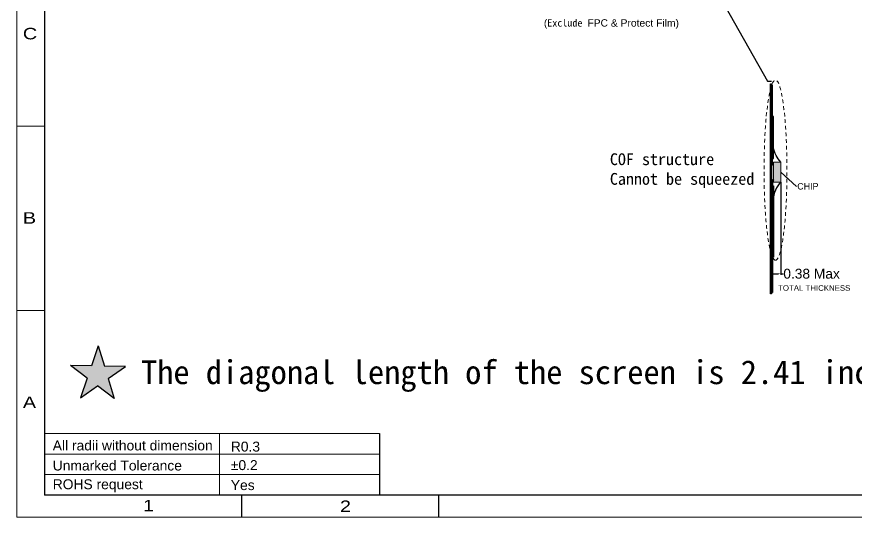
# Model space of a CAD drawing. Header units: millimetres. Extents: x 13 to 345, y 14 to 248.
# Drawn here: x 13.4 to 184.2, y 13.8 to 115.6 of the extents above; entities that cross this region are included whole.
import ezdxf
from ezdxf import colors
from ezdxf.entities.mleader import LeaderData, LeaderLine
from ezdxf.math import Vec2, Vec3

# ---------------------------------------------------------------- set-up
doc = ezdxf.new("R2010")
doc.units = ezdxf.units.MM
doc.linetypes.add('JIS_02_0.7', pattern=[1.35, 0.75, -0.6])
doc.layers.get('Defpoints').update_dxf_attribs({"lineweight": 13})
for name, color, linetype in [('01 Copper', 3, 'Continuous'), ('02 Polyimide', 160, 'Continuous'), ('03 Solder Resist', 6, 'Continuous'), ('05 Bump', 130, 'Continuous'), ('09 Dimension', 7, 'Continuous'), ('TEXT', 2, 'Continuous')]:
    doc.layers.add(name, color=color, linetype=linetype)
doc.layers.add('04 Chip', color=20, linetype='Continuous', lineweight=0)
doc.layers.add('FPC', color=30, linetype='Continuous', lineweight=18)
doc.styles.add('Arial', font='arial.ttf')
doc.styles.get("Standard").update_dxf_attribs({"font": 'arial.ttf'})
doc.styles.add('TEXTSTYLE_1', font='gdt_____.ttf', dxfattribs={"width": 0.8})
doc.dimstyles.get("Standard").update_dxf_attribs({"dimtxt": 0.18, "dimasz": 0.18, "dimexe": 0.18, "dimexo": 0.0625, "dimgap": 0.09, "dimtad": 0, "dimtih": 1, "dimtoh": 1, "dimdec": 4, "dimzin": 0, "dimdsep": 46, "dimtxsty": 'Standard', "dimcen": 0.09, "dimadec": 0, "dimazin": 0, "dimtfac": 1, "dimtdec": 4, "dimtofl": 0, "dimtmove": 0, "dimatfit": 3, "dimfxl": 1, "dimtolj": 1, "dimtzin": 0, "dimarcsym": 0})

# ---------------------------------------------------------------- blocks, each defined once
blk = doc.blocks.new('*D140')
at = {"layer": '09 Dimension', "color": 0, "lineweight": -2, "transparency": 16777216}
for p, q in [((168.91, 81.94), (168.91, 63.12)), ((166.75, 59.26), (166.75, 63.52)), ((167.25, 63.32), (168.41, 63.32)), ((168.91, 63.32), (169.42, 63.32))]:
    blk.add_line(p, q, dxfattribs=at)
at = {"layer": '09 Dimension', "color": 0, "transparency": 16777216}
for points in [[(167.25, 63.4), (167.25, 63.24), (166.75, 63.32)], [(168.41, 63.4), (168.41, 63.24), (168.91, 63.32)]]:
    blk.add_solid(points, dxfattribs=at)
at = {"layer": 'Defpoints', "color": 0, "transparency": 16777216}
for p in [(168.91, 81.97), (166.75, 63.32), (166.75, 59.23)]:
    blk.add_point(p, dxfattribs=at)
at = {"layer": '09 Dimension', "color": 0, "transparency": 16777216, "insert": (175.14, 63.32), "char_height": 2, "attachment_point": 5}
blk.add_mtext('\\A1;0.38 Max', dxfattribs=at)

msp = doc.modelspace()

# ---------------------------------------------------------------- hatches: boundary and pattern name
h = msp.add_hatch(color=2)
h.dxf.hatch_style = 1
h.paths.add_polyline_path([(167.3995, 86.0256), (168.9115, 86.0256), (168.9115, 83.9953), (167.3995, 83.9953)])
h.paths.add_polyline_path([(167.3995, 83.9953), (168.9115, 83.9953), (168.9115, 81.9651), (167.3995, 81.9651)])
h = msp.add_hatch(color=256)
h.dxf.hatch_style = 1
h.paths.add_polyline_path([(31.2351, 44.5437), (29.9879, 48.6233), (28.599, 44.5897), (24.3337, 44.6642), (27.7407, 42.0969), (26.3518, 38.0633), (29.8463, 40.5102), (33.2532, 37.9428), (32.006, 42.0224), (35.5005, 44.4693)])

# ---------------------------------------------------------------- linework, layer by layer
at = {"color": 7, "linetype": 'Continuous'}
for p, q in [((19.0619, 243.3294), (19.0619, 18.2918)), ((19.0619, 93.3043), (13.4133, 93.3489)), ((19.0619, 55.7981), (13.4133, 55.8426)), ((339.6232, 18.2918), (19.0619, 18.2918)), ((59.1321, 18.2918), (59.1321, 13.7888)), ((99.2022, 18.2918), (99.2022, 13.7888))]:
    msp.add_line(p, q, dxfattribs=at)
for p, q in [((29.9879, 48.6233), (28.599, 44.5897)), ((29.9879, 48.6233), (31.2351, 44.5437)), ((28.599, 44.5897), (24.3337, 44.6642)), ((27.7407, 42.0969), (24.3337, 44.6642)), ((35.5005, 44.4693), (31.2351, 44.5437)), ((32.006, 42.0224), (35.5005, 44.4693)), ((27.7407, 42.0969), (26.3518, 38.0633)), ((32.006, 42.0224), (33.2532, 37.9428)), ((26.3518, 38.0633), (29.8463, 40.5102)), ((33.2532, 37.9428), (29.8463, 40.5102)), ((87.1922, 30.8194), (87.1922, 18.2918))]:
    msp.add_line(p, q)
at = {"lineweight": 0}
msp.add_lwpolyline([(345.0894, 13.7888), (345.0894, 248.3247), (13.4133, 248.3247), (13.4133, 13.7888)], close=True, dxfattribs=at)
for points in [[(19.0619, 30.8194), (87.1922, 30.8194)], [(54.6427, 30.8194), (54.6427, 18.2918)], [(19.0619, 26.6435), (87.1922, 26.6435)], [(19.0619, 22.4677), (87.1922, 22.4677)]]:
    msp.add_lwpolyline(points, dxfattribs=at)
at = {"layer": '01 Copper'}
for points in [[(166.9675, 85.4848), (167.1835, 85.4848), (167.1835, 101.685), (166.9675, 101.685)], [(166.9675, 82.5058), (167.1835, 82.5058), (167.1835, 59.535), (166.9675, 59.535)]]:
    msp.add_lwpolyline(points, dxfattribs=at)
at = {"layer": '02 Polyimide'}
msp.add_lwpolyline([(166.7515, 59.235), (166.7515, 101.985), (166.9675, 101.985), (166.9675, 59.235)], close=True, dxfattribs=at)
at = {"layer": '03 Solder Resist'}
for points in [[(167.1835, 86.7756), (167.3995, 86.7756), (167.3995, 95.3398), (167.1835, 95.3398)], [(167.1835, 81.2151), (167.3995, 81.2151), (167.3995, 66.7249), (167.1835, 66.7249)]]:
    msp.add_lwpolyline(points, dxfattribs=at)
at = {"layer": '04 Chip', "color": 1}
msp.add_lwpolyline([(167.3995, 81.9651), (168.9115, 81.9651), (168.9115, 86.0256), (167.3995, 86.0256)], close=True, dxfattribs=at)
at = {"layer": '05 Bump'}
for points in [[(167.1835, 85.5298), (167.3995, 85.5298), (167.3995, 85.6348), (167.1835, 85.6348)], [(167.1835, 82.4608), (167.3995, 82.4608), (167.3995, 82.3558), (167.1835, 82.3558)]]:
    msp.add_lwpolyline(points, close=True, dxfattribs=at)
at = {"layer": '09 Dimension', "color": 132}
for points in [[(168.9115, 86.0256, -0.16878808), (167.3995, 89.0256)], [(168.9115, 81.9651, 0.20980571), (167.3995, 78.3651)]]:
    msp.add_lwpolyline(points, format="xyb", dxfattribs=at)
at = {"layer": 'FPC', "color": 1, "linetype": 'JIS_02_0.7', "extrusion": (0, 0, -1)}
msp.add_ellipse((167.7982, 84.421), major_axis=(0, -18.3278), ratio=0.12738125, dxfattribs=at)
msp.add_ellipse((167.7982, 84.421), major_axis=(0, -18.3278), ratio=0.12738125, start_param=0.36378415, end_param=0.46490047, dxfattribs=at)

# ---------------------------------------------------------------- texts
at = {"color": 7, "linetype": 'Continuous', "style": 'TEXTSTYLE_1', "width": 1.285714}
for s, p in [('C', (14.6514, 111.0095)), ('B', (14.6514, 73.5032)), ('A', (14.6514, 35.9969)), ('1', (39.097, 14.9749)), ('2', (79.1671, 14.8387))]:
    msp.add_text(s, height=2.3441, dxfattribs=at).set_placement(p)
at = {"lineweight": 0, "style": 'Arial'}
for s, height, p in [('All radii without dimension ', 2.015728, (20.7273, 27.3812)), ('Unmarked Tolerance ', 2.015728, (20.7273, 23.2943)), ('%%p0.2', 2.01573, (56.9658, 23.3807)), ('ROHS request', 2.015728, (20.7273, 19.4852)), ('Yes', 2.01573, (56.9658, 19.3098))]:
    msp.add_text(s, height=height, dxfattribs=at).set_placement(p)
at = {"color": 7, "lineweight": 0, "style": 'Arial'}
msp.add_text('R0.3', height=2.01573, dxfattribs=at).set_placement((56.9658, 27.1474))
at = {"color": 6, "insert": (120.6659, 115.1037), "char_height": 1.5, "width": 30.339675, "attachment_point": 1}
msp.add_mtext('({\\fSimSun|b0|i0|c0|p54;Exclude }FPC & Protect Film)', dxfattribs=at)
at = {"insert": (38.6797, 45.7185), "char_height": 4.848888, "width": 173.8526, "attachment_point": 1, "style": 'Arial'}
msp.add_mtext('{\\fSimSun|b0|i0|c134|p2;The diagonal length of the screen is \\fSimSun|b0|i0|c0|p2;2.41\\fSimSun|b0|i0|c134|p2; inches }', dxfattribs=at)
at = {"layer": '09 Dimension', "insert": (172.2157, 80.4424), "char_height": 1.2997, "attachment_point": 7}
msp.add_mtext('CHIP', dxfattribs=at)
at = {"layer": '09 Dimension', "insert": (183.0251, 60.9939), "char_height": 1.14, "width": 17.173379, "attachment_point": 3}
msp.add_mtext('TOTAL THICKNESS', dxfattribs=at)
at = {"layer": 'TEXT', "color": 1, "linetype": 'Continuous', "ltscale": 0.2, "insert": (134.0952, 87.8243), "char_height": 2.4, "width": 32.278837, "attachment_point": 1}
msp.add_mtext('{\\fSimSun|b0|i0|c134|p54;COF structure Cannot be squeezed}', dxfattribs=at)

# ---------------------------------------------------------------- dimensions: what is measured, and where the dimension line sits
at = {"layer": '09 Dimension', "color": 191}
dim = msp.add_linear_dim(base=(166.7515, 63.3183), p1=(168.9115, 81.9651), p2=(166.7515, 59.235), angle=180, text='0.38 Max', dimstyle='Standard', override={"dimtxt": 2, "dimasz": 0.5, "dimexe": 0.2, "dimexo": 0.025, "dimgap": 0.05, "dimtih": 0, "dimtoh": 0, "dimdec": 3, "dimzin": 9, "dimcen": 2.5, "dimtdec": 3, "dimtofl": 1}, dxfattribs=at)
dim.commit()
dim.dimension.update_dxf_attribs({"geometry": '*D140', "text_midpoint": (175.1395, 63.3183), "dimtype": 160})

# ---------------------------------------------------------------- leaders
at = {"color": 6, "linetype": 'JIS_02_0.7'}
ml = msp.add_multileader_mtext('Standard', dxfattribs=at)
ml.set_content('', color=6)
ml.set_leader_properties()
ml.build(insert=Vec2(0, 0))
ml.multileader.update_dxf_attribs({"arrow_head_size": 1.5})
ctx = ml.context
ctx.base_point, ctx.arrow_head_size, ctx.plane_origin = Vec3(166.9533, 102.4985), 1.5, Vec3(157.8701, 112.1129)
notes = []
notes.append((ctx, [(0, (1, 1, 0), (166.1843, 102.4985), (1, 0), 0.769, [(0, [(145.6876, 138.8024)], 0, [])])]))
ctx.mtext.insert, ctx.mtext.flow_direction = Vec3(168.9533, 104.4985), 5
at = {"layer": '09 Dimension'}
msp.add_leader([(168.9115, 83.9953), (172.0858, 81.0923)], dimstyle='Standard', override={"dimtxt": 0.5, "dimasz": 0.5, "dimexe": 0.2, "dimexo": 0.025, "dimgap": 0.05, "dimtad": 0, "dimtih": 0, "dimtoh": 0, "dimdec": 3, "dimzin": 9, "dimcen": 2.5, "dimtdec": 3, "dimtofl": 1}, dxfattribs=at)
for ctx, leaders in notes:
    for number, flags, end, landing, length, lines in leaders:
        leader = LeaderData()
        leader.index, (leader.has_last_leader_line, leader.has_dogleg_vector, leader.attachment_direction) = number, flags
        leader.last_leader_point, leader.dogleg_vector, leader.dogleg_length = Vec3(end), Vec3(landing), length
        for number, points, colour, breaks in lines:
            line = LeaderLine()
            line.index, line.vertices, line.color, line.breaks = number, Vec3.list(points), colors.encode_raw_color(colour), breaks
            leader.lines.append(line)
        ctx.leaders.append(leader)

doc.saveas('drawing.dxf')
